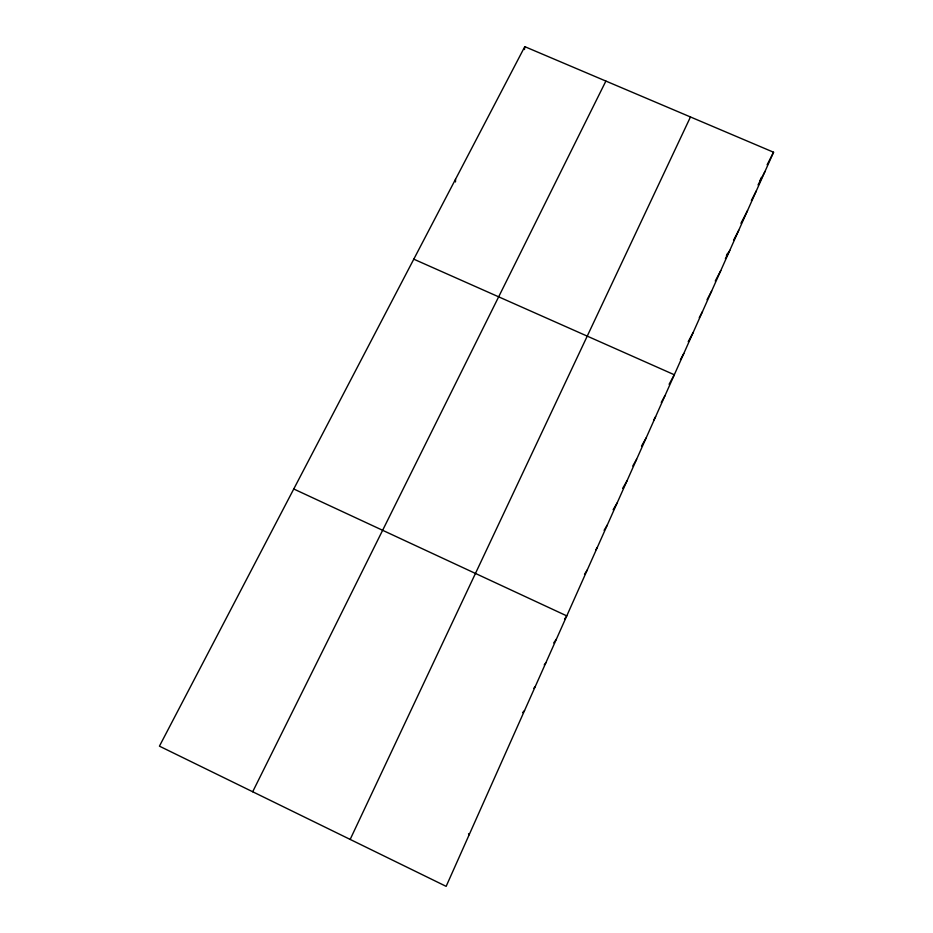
<?xml version="1.0" encoding="UTF-8"?>
<svg xmlns="http://www.w3.org/2000/svg" width="933" height="933" viewBox="0 0 933 933"><rect width="100%" height="100%" fill="white"/><g stroke="black" fill="none" stroke-linecap="round" stroke-linejoin="round"><path stroke-width="1.4" d="M455.479 181.935L455.526 179.253M524.474 49.531L524.789 46.65L773.562 152.231L446.149 886.35L159.438 746.155L524.789 46.65M726.422 255.84L727.588 253.216M759.742 181.177L761.421 177.398M350.167 839.42L690.467 116.963M252.691 791.755L605.89 81.066M767.124 164.791L773.562 152.231M758.051 184.956L764.978 171.474M751.38 200.455L756.301 190.915M740.942 223.302L747.555 210.543M733.548 240.271L738.714 230.369M725.384 258.779L729.781 250.382M715.261 281.055L720.766 270.605M707.039 299.738L711.657 291.014M699.26 317.64L702.467 311.634M688.216 341.7L693.172 332.463M680.414 359.73L683.796 353.502M669.101 384.291L674.314 374.763L413.786 259.176M661.252 402.426L665.019 395.592M653.567 420.351L655.631 416.631M641.519 446.114L646.161 437.892M632.772 466.01L636.586 459.351M622.673 488.332L626.918 481.043M613.109 509.768L617.145 502.945M604.094 530.352L607.278 525.069M595.86 549.759L597.307 547.426M584.524 574.285L587.23 570.005M564.582 619.104L566.774 615.885L293.755 488.985M553.689 642.942L556.383 639.187M544.242 664.867L545.875 662.733M533.793 688.286L535.262 686.525M522.585 712.637L524.544 710.573M468.541 833.752L469.159 834.755"/></g></svg>
